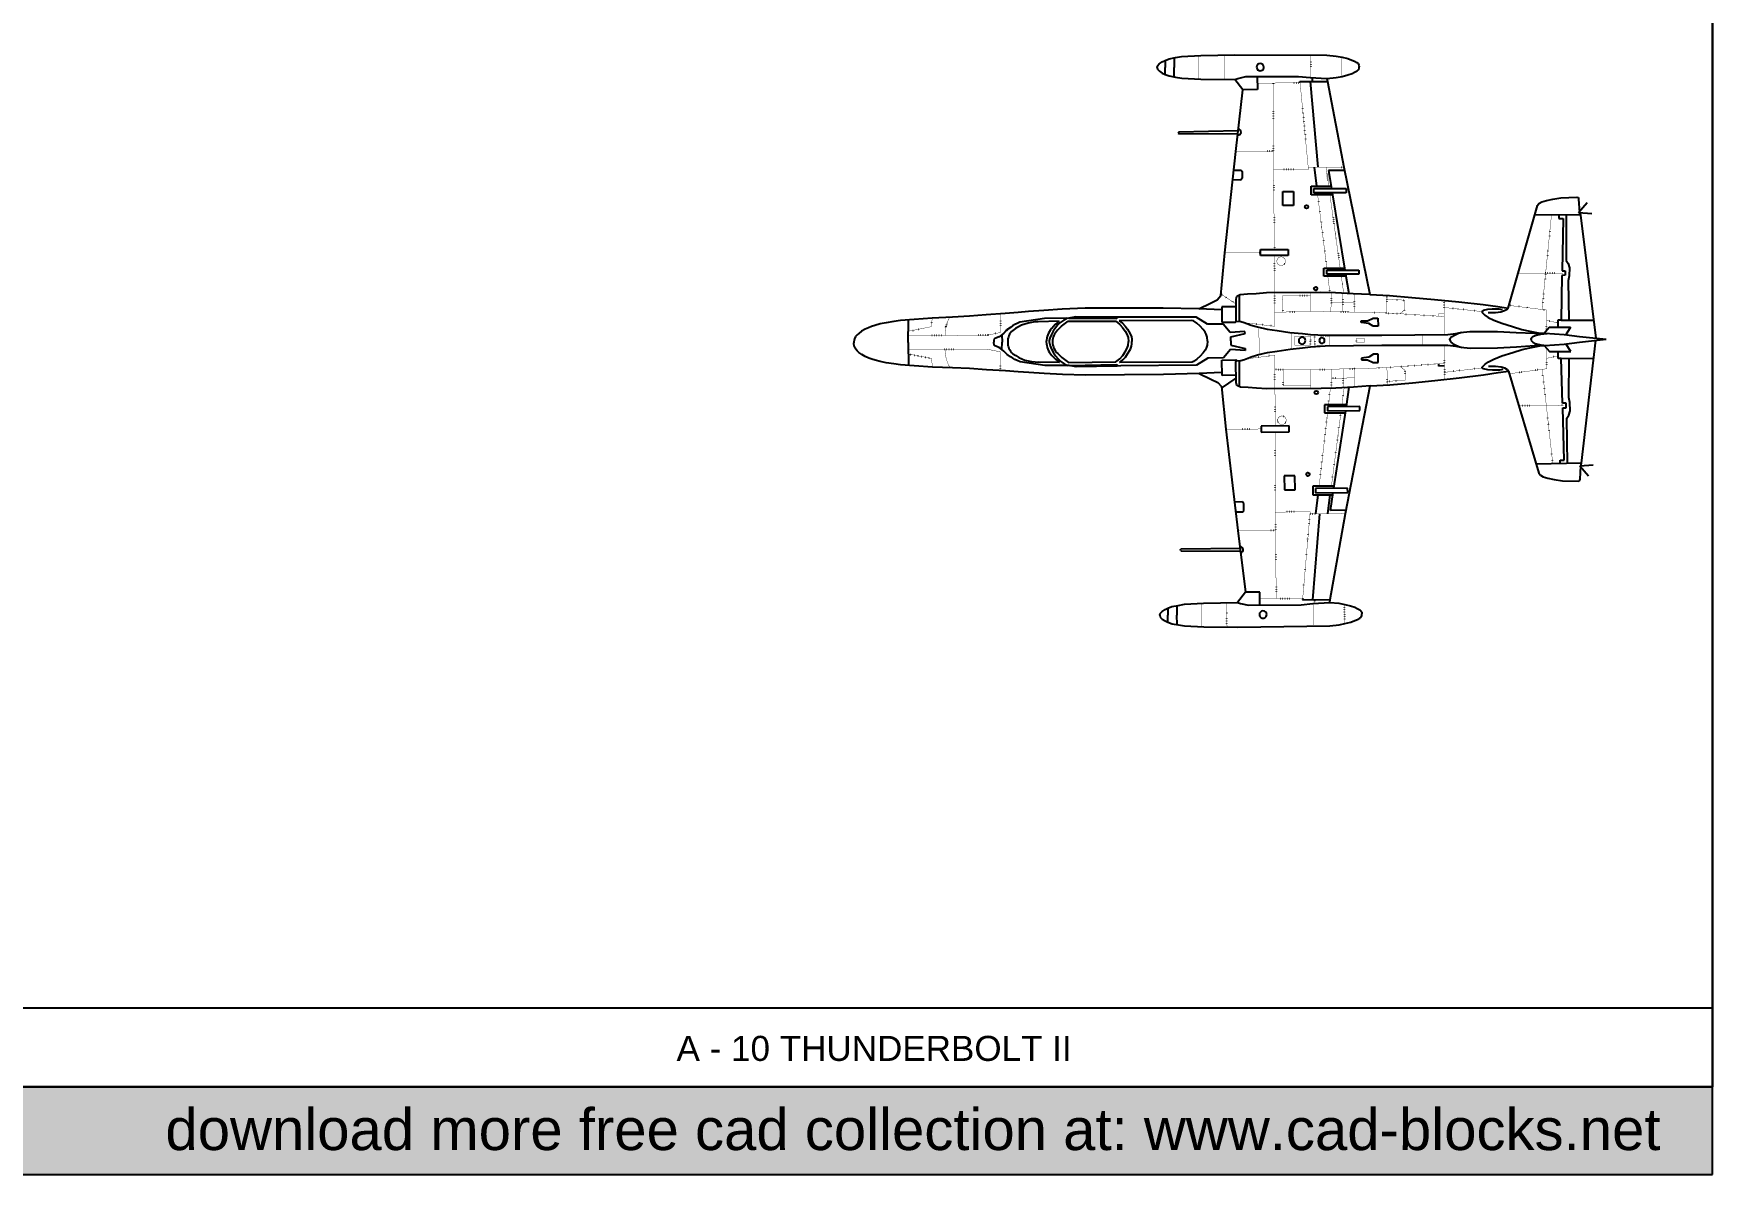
# Model space of a CAD drawing. Header units: millimetres. Extents: x 15433 to 243506, y 235846 to 321695.
# Drawn here: x 210034 to 243506, y 235846 to 258597 of the extents above; entities that cross this region are included whole.
import ezdxf

# ---------------------------------------------------------------- set-up
doc = ezdxf.new("R2010")
doc.units = ezdxf.units.MM
doc.linetypes.add('ACAD_ISO07W100', pattern=[3, 0, -3])
doc.layers.add('www.cad-blocks.net', color=7, linetype='Continuous')
doc.styles.get("Standard").update_dxf_attribs({"font": 'arial.ttf'})

# ---------------------------------------------------------------- blocks, each defined once
blk = doc.blocks.new('A$C5C4345F6')
for p, q in [((6286, 5675), (6412, 5700)), ((6384, 5695), (6385, 5505)), ((6412, 5700), (6533, 5722)), ((6533, 5722), (6917, 5742)), ((6917, 5742), (7595, 5754)), ((7595, 5754), (9431, 5750)), ((9431, 5750), (9615, 5731)), ((9615, 5731), (9733, 5709)), ((9733, 5709), (9847, 5680)), ((6045, 5504), (6051, 5540)), ((6045, 5504), (6051, 5469)), ((6051, 5540), (6089, 5580)), ((6051, 5469), (6090, 5429)), ((6089, 5580), (6149, 5619)), ((6090, 5429), (6149, 5390)), ((6149, 5619), (6203, 5646)), ((6149, 5390), (6204, 5364)), ((6203, 5646), (6286, 5675)), ((6203, 5646), (6203, 5505)), ((6204, 5364), (6203, 5505)), ((6204, 5364), (6287, 5335)), ((6385, 5316), (6385, 5505)), ((9847, 5680), (9930, 5651)), ((9848, 5355), (9931, 5385)), ((9930, 5651), (9981, 5628)), ((9931, 5385), (9982, 5408)), ((9981, 5628), (10030, 5602)), ((9982, 5408), (10031, 5434)), ((10030, 5602), (10054, 5582)), ((10031, 5434), (10055, 5455)), ((10054, 5582), (10070, 5551)), ((10055, 5455), (10071, 5486)), ((10070, 5551), (10074, 5518)), ((10071, 5486), (10074, 5518)), ((6287, 5335), (6413, 5311)), ((6413, 5311), (6535, 5290)), ((6535, 5290), (6918, 5273)), ((6918, 5273), (7596, 5265)), ((7596, 5265), (7652, 5285)), ((7753, 5060), (7596, 5265)), ((7618, 3827), (7753, 5060)), ((7652, 5285), (7815, 5322)), ((8045, 5062), (7753, 5060)), ((7815, 5322), (8865, 5322)), ((8042, 5322), (8045, 5062)), ((8865, 5322), (9099, 5303)), ((8896, 5198), (8894, 5226)), ((8894, 5226), (9441, 5226)), ((9098, 5226), (9252, 3515)), ((9099, 5303), (9432, 5283)), ((9139, 5301), (9139, 5226)), ((9432, 5283), (9616, 5302)), ((9432, 5283), (9441, 5223)), ((9441, 5223), (9769, 3515)), ((9616, 5302), (9734, 5325)), ((9734, 5325), (9848, 5355)), ((6477, 4222), (6466, 4195)), ((6466, 4195), (6481, 4185)), ((6477, 4222), (7664, 4245)), ((6481, 4185), (7657, 4182)), ((7398, 1807), (7618, 3827)), ((7578, 3457), (7718, 3457)), ((7718, 3457), (7740, 3429)), ((7740, 3429), (7743, 3298)), ((9177, 3515), (9225, 3135)), ((9783, 3449), (9465, 3450)), ((9465, 3450), (9524, 3093)), ((9769, 3515), (10286, 975)), ((7715, 3260), (7556, 3262)), ((7743, 3298), (7715, 3260)), ((8551, 3028), (8766, 3028)), ((8551, 2749), (8551, 3028)), ((8766, 3028), (8766, 2749)), ((9119, 2964), (9119, 3135)), ((9119, 3135), (9517, 3135)), ((9170, 3093), (9814, 3093)), ((9170, 3005), (9170, 3093)), ((9814, 3093), (9814, 3005)), ((8766, 2749), (8551, 2749)), ((9545, 2964), (9119, 2964)), ((9814, 3005), (9170, 3005)), ((9538, 3005), (9791, 1463)), ((13043, 706), (13630, 2749)), ((13630, 2749), (13659, 2790)), ((13659, 2790), (13714, 2823)), ((13714, 2823), (13806, 2852)), ((13806, 2852), (13937, 2880)), ((13937, 2880), (14096, 2903)), ((14096, 2903), (14413, 2916)), ((14413, 2916), (14437, 2909)), ((14437, 2909), (14446, 2897)), ((14446, 2897), (14449, 2875)), ((14449, 2875), (14470, 2611)), ((14450, 2613), (14618, 2810)), ((14485, 2560), (13577, 2565)), ((14054, 2562), (14056, 2494)), ((14056, 2494), (14139, 2494)), ((14139, 2494), (14121, 1451)), ((14203, 2562), (14200, 1658)), ((14450, 2613), (14712, 2594)), ((14470, 2611), (14485, 2560)), ((14485, 2560), (14793, 109)), ((7318, 958), (7398, 1807)), ((8104, 1872), (8661, 1872)), ((8104, 1756), (8104, 1872)), ((8661, 1756), (8104, 1756)), ((8661, 1872), (8661, 1756)), ((9368, 1343), (9368, 1504)), ((9368, 1504), (9784, 1504)), ((9811, 1343), (9368, 1343)), ((9426, 1463), (10070, 1463)), ((9426, 1381), (9426, 1463)), ((10070, 1381), (9426, 1381)), ((9804, 1381), (9867, 997)), ((10070, 1463), (10070, 1381)), ((14113, 1357), (14099, 464)), ((14184, 1360), (14113, 1357)), ((14121, 1451), (14184, 1451)), ((14184, 1451), (14184, 1360)), ((14200, 1658), (14239, 1598)), ((14239, 1598), (14265, 1511)), ((14264, 1346), (14243, 1247)), ((14265, 1511), (14264, 1346)), ((8226, 1012), (8019, 993)), ((9303, 1014), (8226, 1012)), ((9600, 1011), (9303, 1014)), ((9954, 993), (9600, 1011)), ((14243, 1247), (14255, 464)), ((4151, 682), (3788, 661)), ((4609, 703), (4151, 682)), ((6165, 702), (4609, 703)), ((6880, 691), (6165, 702)), ((6880, 691), (7111, 804)), ((7333, 674), (6880, 691)), ((7111, 804), (7245, 871)), ((7245, 871), (7318, 958)), ((7613, 733), (7333, 733)), ((7333, 733), (7333, 428)), ((7613, 877), (7612, 461)), ((7619, 914), (7613, 877)), ((7628, 929), (7619, 914)), ((7640, 943), (7628, 929)), ((7662, 953), (7640, 943)), ((7698, 969), (7662, 953)), ((7680, 961), (7681, 442)), ((7849, 983), (7698, 969)), ((8019, 993), (7849, 983)), ((10286, 975), (9954, 993)), ((10286, 975), (10677, 955)), ((10677, 955), (11127, 919)), ((11127, 919), (11574, 880)), ((11574, 880), (12059, 831)), ((12059, 831), (12547, 778)), ((12547, 778), (12838, 735)), ((12635, 675), (12549, 656)), ((12723, 686), (12635, 675)), ((12867, 684), (12723, 686)), ((12838, 735), (13043, 706)), ((12934, 673), (12867, 684)), ((13023, 681), (12970, 649)), ((13043, 706), (13023, 681)), ((352, 338), (292, 315)), ((420, 360), (352, 338)), ((523, 389), (420, 360)), ((640, 415), (523, 389)), ((793, 439), (640, 415)), ((926, 457), (793, 439)), ((1199, 479), (926, 457)), ((1080, 17), (1087, 470)), ((1562, 508), (1199, 479)), ((1963, 528), (1562, 508)), ((2302, 546), (1963, 528)), ((2637, 573), (2302, 546)), ((3017, 597), (2637, 573)), ((3272, 620), (3017, 597)), ((3164, 349), (3119, 320)), ((3208, 377), (3164, 349)), ((3253, 398), (3208, 377)), ((3309, 423), (3253, 398)), ((3481, 639), (3272, 620)), ((3802, 497), (3309, 423)), ((3788, 661), (3481, 639)), ((4095, 442), (3677, 431)), ((4285, 508), (3802, 497)), ((4062, 266), (4142, 346)), ((4142, 346), (4274, 442)), ((4274, 442), (5221, 442)), ((4424, 533), (4285, 508)), ((4285, 508), (5237, 495)), ((5240, 527), (4424, 533)), ((5221, 442), (5299, 380)), ((5237, 495), (5266, 526)), ((5319, 523), (5240, 527)), ((6736, 461), (5289, 454)), ((5289, 454), (5357, 405)), ((5299, 380), (5356, 316)), ((6824, 525), (5319, 523)), ((5357, 405), (5411, 348)), ((5411, 348), (5455, 286)), ((6769, 449), (6736, 461)), ((6835, 404), (6769, 449)), ((7053, 386), (6824, 525)), ((6904, 343), (6835, 404)), ((6961, 278), (6904, 343)), ((7365, 384), (7053, 386)), ((7333, 428), (7607, 428)), ((7505, 220), (7365, 384)), ((7607, 428), (7638, 446)), ((7612, 461), (7622, 448)), ((7622, 448), (7712, 439)), ((7712, 439), (7784, 418)), ((7784, 418), (7918, 366)), ((7918, 366), (8045, 331)), ((10116, 418), (10116, 451)), ((10116, 451), (10237, 451)), ((10266, 401), (10116, 418)), ((10237, 451), (10350, 507)), ((10356, 344), (10266, 401)), ((10350, 507), (10447, 507)), ((10450, 345), (10356, 344)), ((10447, 507), (10450, 345)), ((12549, 656), (12518, 637)), ((12518, 637), (12523, 620)), ((12523, 620), (12580, 562)), ((12580, 562), (12646, 521)), ((12646, 521), (12756, 464)), ((12789, 610), (12647, 608)), ((12756, 464), (12916, 403)), ((12900, 627), (12789, 610)), ((12970, 649), (12900, 627)), ((12916, 403), (13133, 336)), ((13133, 336), (13320, 281)), ((14099, 464), (14036, 463)), ((14036, 463), (14036, 336)), ((14099, 464), (14748, 464)), ((3, 61), (0, 33)), ((0, 33), (0, 11)), ((0, -11), (0, 11)), ((13, 96), (3, 61)), ((35, 136), (13, 96)), ((62, 170), (35, 136)), ((97, 202), (62, 170)), ((152, 243), (97, 202)), ((222, 284), (152, 243)), ((292, 315), (222, 284)), ((1080, 17), (1091, -437)), ((2811, 98), (2793, 82)), ((2793, 82), (2793, 25)), ((2794, -31), (2793, 25)), ((2895, 134), (2811, 98)), ((2949, 172), (2895, 134)), ((2990, 204), (2949, 172)), ((2949, 172), (2958, 26)), ((2950, -120), (2958, 26)), ((3014, 233), (2990, 204)), ((3052, 274), (3014, 233)), ((3119, 320), (3052, 274)), ((3052, 274), (3060, 261)), ((5356, 316), (5408, 247)), ((5408, 247), (5440, 183)), ((5440, 183), (5466, 120)), ((5455, 286), (5510, 190)), ((5466, 120), (5476, 39)), ((5467, -42), (5476, 39)), ((5510, 190), (5533, 134)), ((5533, 134), (5544, 89)), ((5544, 89), (5544, 39)), ((5544, -10), (5544, 39)), ((7001, 224), (6961, 278)), ((7023, 187), (7001, 224)), ((7045, 129), (7023, 187)), ((7047, 47), (7045, 129)), ((7047, 47), (7045, -35)), ((7796, 241), (7505, 220)), ((7512, 131), (7798, 202)), ((7515, 50), (7512, 131)), ((7515, 50), (7513, -31)), ((7798, 202), (7796, 241)), ((8045, 331), (8241, 288)), ((8241, 288), (8439, 259)), ((8439, 259), (8694, 222)), ((8694, 222), (8944, 199)), ((8944, 199), (9102, 182)), ((9102, 182), (9398, 163)), ((9398, 163), (10527, 163)), ((10527, 163), (11840, 179)), ((11840, 179), (12001, 201)), ((11882, 72), (11884, 93)), ((11882, 72), (11885, 51)), ((11884, 93), (11899, 119)), ((11885, 51), (11900, 25)), ((11899, 119), (11925, 139)), ((11900, 25), (11925, 5)), ((11925, 139), (11974, 168)), ((11925, 5), (11975, -23)), ((11974, 168), (12057, 203)), ((12001, 201), (12097, 222)), ((12057, 203), (12128, 225)), ((12097, 222), (12283, 240)), ((12283, 240), (12831, 240)), ((12831, 240), (13207, 222)), ((13207, 222), (13570, 203)), ((13320, 281), (13475, 245)), ((13475, 245), (13673, 209)), ((13505, 80), (13506, 101)), ((13505, 80), (13506, 60)), ((13506, 101), (13515, 117)), ((13506, 60), (13515, 44)), ((13515, 117), (13538, 137)), ((13515, 44), (13538, 24)), ((13538, 137), (13580, 159)), ((13538, 24), (13580, 2)), ((13570, 203), (13777, 203)), ((13580, 159), (13698, 187)), ((13580, 2), (13699, -25)), ((13673, 209), (13707, 203)), ((13698, 187), (13758, 195)), ((13758, 195), (13821, 200)), ((13763, 203), (13865, 327)), ((13777, 203), (14158, 179)), ((13865, 327), (14289, 327)), ((14158, 179), (14466, 142)), ((14159, -11), (14467, 29)), ((14289, 327), (14193, 174)), ((14466, 142), (15000, 88)), ((14467, 29), (15000, 88)), ((14510, -2389), (14793, 65)), ((4, -39), (0, -11)), ((14, -74), (4, -39)), ((36, -114), (14, -74)), ((63, -148), (36, -114)), ((99, -179), (63, -148)), ((155, -219), (99, -179)), ((224, -259), (155, -219)), ((295, -290), (224, -259)), ((355, -313), (295, -290)), ((424, -334), (355, -313)), ((527, -361), (424, -334)), ((2812, -47), (2794, -31)), ((2896, -82), (2812, -47)), ((2950, -120), (2896, -82)), ((2991, -151), (2950, -120)), ((3016, -180), (2991, -151)), ((3055, -221), (3016, -180)), ((3055, -221), (3062, -207)), ((3122, -266), (3055, -221)), ((3167, -295), (3122, -266)), ((3211, -322), (3167, -295)), ((3257, -342), (3211, -322)), ((4064, -202), (4146, -281)), ((4146, -281), (4278, -376)), ((5225, -366), (5302, -304)), ((5293, -377), (5361, -328)), ((5302, -304), (5359, -239)), ((5359, -239), (5410, -169)), ((5361, -328), (5414, -270)), ((5410, -169), (5442, -105)), ((5414, -270), (5457, -208)), ((5442, -105), (5467, -42)), ((5457, -208), (5512, -112)), ((5512, -112), (5534, -55)), ((5534, -55), (5544, -10)), ((6839, -312), (6773, -357)), ((7057, -292), (6829, -433)), ((6907, -250), (6839, -312)), ((6964, -185), (6907, -250)), ((7003, -130), (6964, -185)), ((7025, -92), (7003, -130)), ((7045, -35), (7025, -92)), ((7368, -287), (7057, -292)), ((7337, -331), (7611, -328)), ((7340, -636), (7337, -331)), ((7507, -121), (7368, -287)), ((7798, -139), (7507, -121)), ((7513, -31), (7799, -99)), ((7611, -328), (7642, -346)), ((7716, -338), (7788, -317)), ((7788, -317), (7922, -263)), ((7799, -99), (7798, -139)), ((7922, -263), (8048, -227)), ((8048, -227), (8243, -182)), ((8243, -182), (8441, -151)), ((8441, -151), (8695, -110)), ((8695, -110), (8946, -85)), ((8946, -85), (9104, -66)), ((9104, -66), (9399, -44)), ((9399, -44), (10528, -33)), ((10269, -274), (10120, -292)), ((10120, -292), (10120, -325)), ((10120, -325), (10241, -324)), ((10241, -324), (10354, -379)), ((10358, -215), (10269, -274)), ((10453, -216), (10358, -215)), ((10452, -378), (10453, -216)), ((10528, -33), (11841, -36)), ((11841, -36), (12003, -56)), ((11975, -23), (12058, -57)), ((12003, -56), (12098, -76)), ((12058, -57), (12130, -78)), ((12098, -76), (12284, -92)), ((12284, -92), (12833, -87)), ((12651, -369), (12760, -311)), ((12760, -311), (12919, -249)), ((12833, -87), (13209, -65)), ((12919, -249), (13135, -179)), ((13135, -179), (13322, -123)), ((13209, -65), (13571, -42)), ((13322, -123), (13477, -85)), ((13477, -85), (13675, -47)), ((13571, -42), (13778, -40)), ((13675, -47), (13709, -41)), ((13699, -25), (13759, -32)), ((13759, -32), (13822, -37)), ((13764, -40), (13867, -162)), ((13778, -40), (14159, -11)), ((13867, -162), (14292, -158)), ((14040, -297), (14039, -170)), ((14103, -298), (14040, -297)), ((14103, -298), (14752, -291)), ((14127, -1190), (14103, -298)), ((14292, -158), (14194, -7)), ((14255, -1079), (14259, -296)), ((644, -387), (527, -361)), ((797, -408), (644, -387)), ((931, -426), (797, -408)), ((1203, -445), (931, -426)), ((1567, -470), (1203, -445)), ((1968, -485), (1567, -470)), ((2308, -500), (1968, -485)), ((2642, -523), (2308, -500)), ((3023, -544), (2642, -523)), ((3278, -564), (3023, -544)), ((3313, -367), (3257, -342)), ((3487, -581), (3278, -564)), ((3807, -436), (3313, -367)), ((3795, -600), (3487, -581)), ((4099, -378), (3681, -371)), ((4158, -618), (3795, -600)), ((4290, -442), (3807, -436)), ((4616, -634), (4158, -618)), ((4278, -376), (5225, -366)), ((4290, -442), (5242, -419)), ((4429, -465), (4290, -442)), ((5245, -452), (4429, -465)), ((6171, -616), (4616, -634)), ((5242, -419), (5271, -450)), ((5324, -447), (5245, -452)), ((6741, -370), (5293, -377)), ((6829, -433), (5324, -447)), ((6886, -598), (6171, -616)), ((6773, -357), (6741, -370)), ((7339, -577), (6886, -598)), ((6886, -598), (7119, -709)), ((7620, -633), (7340, -636)), ((7616, -361), (7626, -348)), ((7621, -776), (7616, -361)), ((7626, -348), (7716, -338)), ((7689, -860), (7685, -341)), ((10354, -379), (10452, -378)), ((11662, -450), (11659, -404)), ((11774, -448), (11662, -450)), ((12067, -685), (12554, -627)), ((12524, -487), (12529, -469)), ((12555, -505), (12524, -487)), ((12529, -469), (12585, -411)), ((12554, -627), (12844, -581)), ((12641, -524), (12555, -505)), ((12585, -411), (12651, -369)), ((12729, -533), (12641, -524)), ((12794, -457), (12653, -456)), ((12873, -530), (12729, -533)), ((12905, -473), (12794, -457)), ((12844, -581), (13049, -550)), ((12940, -519), (12873, -530)), ((12976, -494), (12905, -473)), ((13029, -526), (12976, -494)), ((13049, -550), (13029, -526)), ((13049, -550), (13657, -2587)), ((7119, -709), (7253, -775)), ((7253, -775), (7327, -861)), ((7327, -861), (7416, -1709)), ((7330, -888), (7620, -689)), ((7628, -814), (7621, -776)), ((7637, -828), (7628, -814)), ((7650, -843), (7637, -828)), ((7671, -852), (7650, -843)), ((7708, -868), (7671, -852)), ((7859, -881), (7708, -868)), ((8028, -889), (7859, -881)), ((8235, -905), (8028, -889)), ((9313, -897), (8235, -905)), ((9610, -891), (9313, -897)), ((9964, -869), (9610, -891)), ((9804, -3393), (10296, -847)), ((9818, -1259), (9877, -874)), ((10296, -847), (9964, -869)), ((10296, -847), (10686, -824)), ((10686, -824), (11136, -783)), ((11136, -783), (11582, -739)), ((11582, -739), (12067, -685)), ((9824, -1221), (9381, -1225)), ((9381, -1225), (9383, -1386)), ((10084, -1256), (9440, -1263)), ((9440, -1263), (9441, -1345)), ((9441, -1345), (10085, -1338)), ((10085, -1338), (10084, -1256)), ((14198, -1192), (14127, -1190)), ((14164, -2327), (14135, -1284)), ((14135, -1284), (14199, -1284)), ((14199, -1284), (14198, -1192)), ((14277, -1178), (14255, -1079)), ((14280, -1343), (14277, -1178)), ((8678, -1645), (8122, -1650)), ((8122, -1650), (8123, -1766)), ((8679, -1761), (8678, -1645)), ((9383, -1386), (9799, -1382)), ((9568, -2885), (9805, -1341)), ((14216, -1491), (14254, -1429)), ((14229, -2394), (14216, -1491)), ((14254, -1429), (14280, -1343)), ((7416, -1709), (7657, -3727)), ((8123, -1766), (8679, -1761)), ((14080, -2396), (14081, -2328)), ((14081, -2328), (14164, -2327)), ((8794, -2637), (8579, -2640)), ((8579, -2640), (8582, -2918)), ((8797, -2916), (8794, -2637)), ((14510, -2389), (13602, -2404)), ((13657, -2587), (13687, -2628)), ((13687, -2628), (13742, -2660)), ((13742, -2660), (13834, -2688)), ((14476, -2442), (14738, -2420)), ((14476, -2442), (14646, -2638)), ((14477, -2705), (14496, -2440)), ((14496, -2440), (14510, -2389)), ((8582, -2918), (8797, -2916)), ((9575, -2843), (9149, -2848)), ((9149, -2848), (9151, -3020)), ((9844, -2882), (9201, -2889)), ((9201, -2889), (9201, -2977)), ((9201, -2977), (9845, -2970)), ((9500, -3331), (9555, -2973)), ((9845, -2970), (9844, -2882)), ((13834, -2688), (13965, -2715)), ((13965, -2715), (14125, -2736)), ((14125, -2736), (14442, -2746)), ((14442, -2746), (14466, -2739)), ((14466, -2739), (14475, -2726)), ((14475, -2726), (14477, -2705)), ((7748, -3159), (7589, -3162)), ((7776, -3197), (7748, -3159)), ((7753, -3356), (7774, -3328)), ((7774, -3328), (7776, -3197)), ((9151, -3020), (9548, -3015)), ((9213, -3399), (9256, -3018)), ((9449, -3397), (9498, -3016)), ((9817, -3326), (9500, -3331)), ((7613, -3358), (7753, -3356)), ((9151, -5110), (9287, -3398)), ((9494, -5104), (9804, -3393)), ((7657, -3727), (7805, -4958)), ((6509, -4107), (6523, -4096)), ((6519, -4133), (6509, -4107)), ((6519, -4133), (7707, -4144)), ((6523, -4096), (7699, -4081)), ((7805, -4958), (7650, -5165)), ((8096, -4957), (7805, -4958)), ((8096, -5217), (8096, -4957)), ((6107, -5384), (6145, -5345)), ((6145, -5345), (6204, -5305)), ((6204, -5305), (6258, -5278)), ((6258, -5278), (6342, -5248)), ((6258, -5278), (6259, -5419)), ((6342, -5248), (6467, -5223)), ((6439, -5228), (6441, -5418)), ((6467, -5223), (6589, -5201)), ((6589, -5201), (6972, -5179)), ((6972, -5179), (7650, -5165)), ((7650, -5165), (7706, -5184)), ((7706, -5184), (7869, -5220)), ((7869, -5220), (8919, -5209)), ((8919, -5209), (9152, -5187)), ((8948, -5085), (8947, -5112)), ((8947, -5112), (9494, -5107)), ((9152, -5187), (9486, -5163)), ((9486, -5163), (9494, -5104)), ((9486, -5163), (9670, -5181)), ((9670, -5181), (9788, -5203)), ((9788, -5203), (9903, -5232)), ((9903, -5232), (9986, -5261)), ((9986, -5261), (10037, -5283)), ((10037, -5283), (10086, -5309)), ((10086, -5309), (10110, -5329)), ((10110, -5329), (10126, -5360)), ((6101, -5420), (6107, -5384)), ((6101, -5420), (6108, -5456)), ((6108, -5456), (6146, -5495)), ((6146, -5495), (6206, -5534)), ((6206, -5534), (6260, -5560)), ((6260, -5560), (6259, -5419)), ((6260, -5560), (6344, -5588)), ((6344, -5588), (6470, -5612)), ((6442, -5607), (6441, -5418)), ((6470, -5612), (6591, -5632)), ((6591, -5632), (6975, -5649)), ((6975, -5649), (7653, -5654)), ((7653, -5654), (9489, -5631)), ((9489, -5631), (9673, -5610)), ((9673, -5610), (9791, -5587)), ((9791, -5587), (9905, -5557)), ((9905, -5557), (9987, -5527)), ((9987, -5527), (10038, -5503)), ((10038, -5503), (10087, -5477)), ((10087, -5477), (10111, -5456)), ((10111, -5456), (10127, -5425)), ((10126, -5360), (10130, -5393)), ((10127, -5425), (10130, -5393))]:
    blk.add_line(p, q)
at = {"linetype": 'ACAD_ISO07W100'}
for p, q in [((6869, 5739), (6870, 5507)), ((7381, 5750), (7381, 5509)), ((9110, 5728), (9111, 5515)), ((9725, 5517), (9723, 5711)), ((6870, 5275), (6870, 5507)), ((7382, 5268), (7381, 5509)), ((9111, 5302), (9111, 5515)), ((9725, 5517), (9725, 5323)), ((8043, 5192), (8896, 5198)), ((8367, 3470), (8367, 5194)), ((8896, 5198), (9062, 3472)), ((8367, 3835), (7618, 3827)), ((9062, 3472), (8367, 3470)), ((8367, 3470), (8383, 1874)), ((9058, 3515), (9769, 3515)), ((9414, 3515), (9467, 3135)), ((9246, 2964), (9429, 1504)), ((9491, 2964), (9695, 1504)), ((13908, 2563), (13719, 678)), ((8099, 1810), (7398, 1807)), ((8381, 1756), (8390, 343)), ((9449, 1343), (9490, 1012)), ((9717, 1343), (9765, 1003)), ((14136, 1399), (13243, 1402)), ((9102, 1014), (9101, 638)), ((9516, 1012), (9511, 632)), ((7321, 986), (7613, 790)), ((9102, 952), (8547, 952)), ((8547, 952), (8554, 627)), ((9975, 809), (9513, 815)), ((9751, 1004), (9746, 629)), ((9972, 992), (9979, 627)), ((10624, 958), (10623, 608)), ((10624, 888), (10982, 863)), ((10984, 673), (10888, 593)), ((10982, 863), (10984, 673)), ((11769, 538), (11768, 860)), ((12518, 637), (11769, 718)), ((13719, 678), (13058, 760)), ((13719, 678), (13812, 667)), ((1084, 243), (1543, 335)), ((1543, 335), (1562, 508)), ((1821, 243), (1837, 342)), ((1837, 342), (1863, 422)), ((1863, 422), (1882, 469)), ((1882, 469), (1908, 525)), ((2920, 591), (2920, 219)), ((8390, 343), (7799, 413)), ((8388, 623), (9101, 638)), ((9101, 638), (10324, 622)), ((10324, 622), (10791, 599)), ((10791, 599), (11769, 538)), ((11657, 592), (11654, 545)), ((11769, 591), (11657, 592)), ((11769, 538), (11774, 178)), ((13812, 667), (13803, 252)), ((14036, 412), (13808, 459)), ((2667, 166), (1082, 157)), ((1819, 161), (1821, 243)), ((2920, 219), (2667, 166)), ((8076, 325), (8077, 52)), ((8079, -220), (8077, 52)), ((8723, 219), (8724, 56)), ((8725, -107), (8724, 56)), ((8793, 56), (8793, 147)), ((8793, 147), (9101, 147)), ((8793, 56), (8794, -35)), ((9101, 147), (9101, 58)), ((9102, -32), (9101, 58)), ((9192, 58), (9192, 160)), ((9192, 160), (9476, 160)), ((9192, 58), (9193, -44)), ((9476, 160), (9476, 60)), ((9477, -41), (9476, 60)), ((10011, 62), (10011, 102)), ((10011, 102), (10182, 102)), ((10011, 62), (10011, 23)), ((10011, 23), (10182, 23)), ((10182, 102), (10182, 63)), ((10182, 23), (10182, 61)), ((11334, 173), (11335, 69)), ((11335, -34), (11335, 69)), ((2668, -116), (1084, -124)), ((1086, -210), (1546, -297)), ((1546, -297), (1567, -470)), ((1821, -120), (1823, -202)), ((1823, -202), (1840, -301)), ((1840, -301), (1867, -381)), ((2922, -167), (2668, -116)), ((2926, -539), (2922, -167)), ((8393, -234), (7803, -310)), ((8398, -1648), (8393, -234)), ((8794, -35), (9102, -32)), ((9193, -44), (9477, -41)), ((11774, -395), (11775, -35)), ((13818, -503), (13805, -88)), ((14039, -246), (13812, -296)), ((1867, -381), (1887, -428)), ((1887, -428), (1913, -483)), ((8394, -515), (9107, -522)), ((8556, -843), (8560, -517)), ((9107, -522), (10330, -494)), ((9112, -898), (9107, -522)), ((9526, -893), (9517, -513)), ((9760, -881), (9752, -507)), ((9981, -868), (9984, -502)), ((10330, -494), (10797, -467)), ((10633, -827), (10628, -477)), ((10797, -467), (11774, -395)), ((10990, -538), (10894, -459)), ((10990, -729), (10990, -538)), ((11774, -395), (11776, -717)), ((12524, -487), (11775, -576)), ((13725, -515), (13065, -604)), ((13725, -515), (13818, -503)), ((13934, -2398), (13725, -515)), ((9111, -837), (8556, -843)), ((9462, -1224), (9500, -893)), ((9983, -685), (9521, -695)), ((9730, -1222), (9775, -881)), ((10632, -757), (10990, -729)), ((14149, -1232), (13257, -1245)), ((9276, -2847), (9444, -1386)), ((9521, -2844), (9710, -1383)), ((8117, -1705), (7416, -1709)), ((8402, -3362), (8401, -1766)), ((9097, -3357), (8402, -3362)), ((8402, -3362), (8420, -5086)), ((8948, -5085), (9097, -3357)), ((9094, -3400), (9804, -3393)), ((8406, -3727), (7657, -3727)), ((6924, -5182), (6926, -5414)), ((7436, -5170), (7437, -5411)), ((8096, -5087), (8948, -5085)), ((9165, -5187), (9167, -5399)), ((9193, -5185), (9192, -5110)), ((9781, -5395), (9779, -5201)), ((6927, -5647), (6926, -5414)), ((7439, -5652), (7437, -5411)), ((9168, -5612), (9167, -5399)), ((9781, -5395), (9781, -5589))]:
    blk.add_line(p, q, dxfattribs=at)
for centre, radius in [((9026, 2725), 34.3), ((9208, 1093), 35.1), ((9219, -977), 35.1), ((9053, -2610), 34.3)]:
    blk.add_circle(centre, radius)
for centre in [(8518, 1641), (8534, -1531)]:
    blk.add_circle(centre, 85.4, dxfattribs=at)
for centre, radius, start, end in [((8101, 5511), 72.7, 0.1986, 180.1986), ((8101, 5511), 72.7, 180.1986, 0.1986), ((7660, 4215), 58.4, 263.7299, 83.7299), ((3671, -390), 821, 89.61, 127.8653), ((4562, -106), 686, 116.6478, 168.4983), ((4523, -165), 743, 125.1689, 141.2988), ((3343, 47), 275, 129.716, 184.1582), ((3343, 10), 275, 176.4293, 230.8715), ((4264, 13), 430, 138.3098, 177.6968), ((4263, 52), 430, 182.8907, 222.2777), ((4561, 175), 686, 192.0892, 243.9397), ((4289, 27), 329, 133.5429, 179.2583), ((4289, 39), 329, 181.3292, 227.0446), ((8936, 57), 67.8, 0.2938, 180.2938), ((8936, 57), 67.8, 180.2938, 0.2938), ((9331, 59), 55, 0.2938, 180.2938), ((9331, 59), 55, 180.2938, 0.2938), ((3667, 450), 821, 232.7223, 270.9775), ((4521, 234), 743, 219.2888, 235.4186), ((7703, -4114), 58.4, 276.8576, 96.8576), ((8157, -5406), 72.7, 0.3889, 180.3889), ((8157, -5406), 72.7, 180.3889, 0.3889)]:
    blk.add_arc(centre, radius, start, end)
blk = doc.blocks.new('FORMAT')
at = {"layer": 'www.cad-blocks.net', "true_color": 0x546d8e}
h = blk.add_hatch(color=155, dxfattribs=at)
h.set_gradient(color1=(68, 68, 68), color2=(84, 109, 142), tint=1)
h.paths.add_polyline_path([(25502, 237591), (25502, 235846), (243506, 235846), (243506, 237591)])
at = {"layer": 'www.cad-blocks.net', "color": 155, "true_color": 0x546d8e}
for p, q in [((243506, 235846), (243506, 321695)), ((243506, 318866), (243506, 237591)), ((185538, 239170), (243506, 239170)), ((243506, 237591), (25502, 237591)), ((25502, 237591), (243506, 237591)), ((25502, 237591), (243506, 237591)), ((25502, 237591), (243506, 237591)), ((25502, 235846), (243506, 235846))]:
    blk.add_line(p, q, dxfattribs=at)
blk.add_text('A - 10 THUNDERBOLT II', height=500, dxfattribs=at).set_placement((222853, 238110))
at = {"layer": 'www.cad-blocks.net', "insert": (212662, 237161), "char_height": 829.24, "attachment_point": 1}
blk.add_mtext_dynamic_manual_height_columns('{\\C255;\\c16777215;download more free cad collection at: www.cad-blocks.net}', width=45138.16, gutter_width=12.5, heights=[0], dxfattribs=at)

msp = doc.modelspace()

# ---------------------------------------------------------------- block references
msp.add_blockref('A$C5C4345F6', (226389, 252417))
at = {"layer": 'www.cad-blocks.net'}
msp.add_blockref('FORMAT', (0, 0), dxfattribs=at)

doc.saveas('drawing.dxf')
